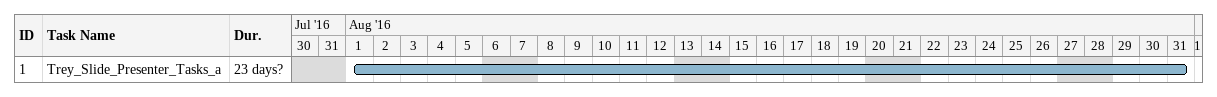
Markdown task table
| ID | Task | Duration | Start | Finish |
|---|---|---|---|---|
| 1 | Trey_Slide_Presenter_Tasks_a | 23d? | 2016-08-01 | 2016-08-31 |
